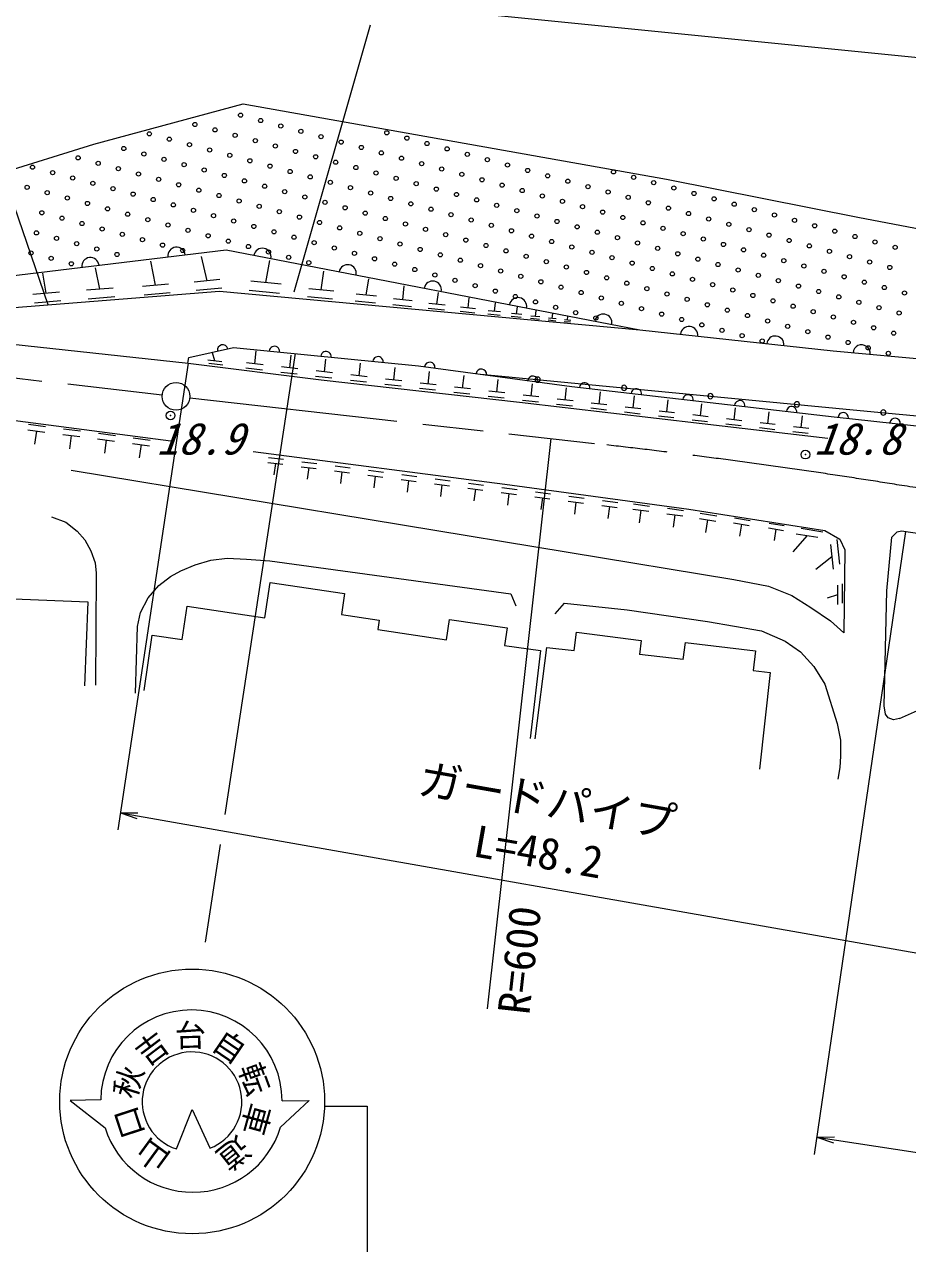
# Model space of a CAD drawing. Units: millimetres, scale not verified. Extents: x 40000 to 680000, y 20000 to 380000.
# Drawn here: x 451790 to 502670, y 244130 to 314413 of the extents above; entities that cross this region are included whole.
import ezdxf
from ezdxf.enums import TextEntityAlignment as Align

# ---------------------------------------------------------------- set-up
doc = ezdxf.new("R2010")
doc.units = ezdxf.units.MM
doc.header["$LTSCALE"] = 1000
doc.header["$PDMODE"] = 32
doc.header["$PDSIZE"] = 500
doc.linetypes.add('CHAIN', pattern=[18.5, 12, -1.5, 3.5, -1.5])
for name, color, linetype, lineweight in [('M-BGD', 7, 'Continuous', 13), ('M-BMK', 2, 'CHAIN', 13), ('M-BMK-SRVR', 3, 'Continuous', 13), ('M-STR-HTXT', 7, 'Continuous', 13), ('M-STR-STRC', 7, 'Continuous', 13)]:
    doc.layers.add(name, color=color, linetype=linetype, lineweight=lineweight)
doc.styles.add('ＭＳ ゴシック', font='')
doc.styles.get('ＭＳ ゴシック').set_extended_font_data('MS Gothic')

msp = doc.modelspace()

# ---------------------------------------------------------------- linework, layer by layer
at = {"layer": 'M-BGD'}
for p, q in [((455791, 307511), (464391, 309840)), ((464391, 309840), (488778, 305486)), ((447297, 304870), (455791, 307511)), ((488778, 305486), (499903, 303277)), ((499903, 303277), (509877, 301386)), ((445983, 299319), (463417, 301412)), ((462315, 299623), (461994, 301040)), ((463417, 301412), (487239, 296811)), ((456133, 299149), (455886, 300383)), ((459348, 299371), (459070, 300766)), ((465706, 299531), (465936, 300802)), ((468891, 299106), (469048, 300187)), ((453045, 298913), (452847, 300071)), ((460098, 299437), (458599, 299304)), ((463051, 299698), (461579, 299548)), ((466582, 299447), (464830, 299616)), ((471488, 298795), (471631, 299755)), ((449335, 297952), (463028, 299031)), ((453806, 298979), (452283, 298846)), ((456907, 299209), (455360, 299088)), ((460196, 298945), (458697, 298812)), ((463160, 299217), (461688, 299067)), ((463028, 299031), (487239, 296811)), ((466484, 298902), (464731, 299071)), ((469541, 298574), (468107, 298711)), ((469609, 299038), (468174, 299175)), ((472081, 298739), (470896, 298852)), ((473588, 298537), (473670, 299346)), ((475557, 298281), (475641, 298964)), ((453891, 298483), (452368, 298350)), ((457009, 298702), (455461, 298581)), ((472022, 298347), (470838, 298460)), ((474088, 298139), (473019, 298242)), ((474123, 298486), (473053, 298588)), ((475994, 297943), (475049, 298034)), ((476030, 298235), (475085, 298327)), ((477778, 298025), (476918, 298111)), ((477348, 298068), (477419, 298658)), ((478868, 297876), (478922, 298361)), ((480142, 297720), (480193, 298135)), ((477747, 297773), (476888, 297859)), ((479199, 297636), (478490, 297701)), ((479223, 297844), (478513, 297908)), ((480415, 297514), (479824, 297571)), ((480437, 297691), (479846, 297749)), ((481469, 297404), (480950, 297454)), ((481486, 297551), (480967, 297601)), ((481227, 297576), (481267, 297918)), ((482412, 297313), (481961, 297356)), ((482426, 297437), (481975, 297480)), ((482201, 297459), (482234, 297749)), ((483267, 297342), (482899, 297374)), ((483083, 297358), (483102, 297593)), ((483259, 297241), (482890, 297273)), ((487239, 296811), (498377, 295586)), ((448286, 296294), (461215, 294882)), ((461208, 294883), (461264, 295205)), ((461264, 295205), (463843, 295790)), ((462762, 295012), (462626, 295480)), ((463843, 295790), (474490, 294730)), ((465064, 294851), (465150, 295593)), ((467073, 294616), (467158, 295354)), ((498377, 295586), (509156, 294629)), ((461215, 294882), (468885, 293915)), ((463167, 294965), (462358, 295058)), ((463226, 294765), (462416, 294858)), ((465504, 294478), (464551, 294588)), ((465541, 294795), (464588, 294906)), ((467546, 294561), (466599, 294671)), ((469075, 294381), (469161, 295116)), ((471073, 294148), (471158, 294878)), ((473064, 293915), (473149, 294641)), ((474490, 294730), (483334, 293541)), ((467510, 294245), (466562, 294355)), ((469510, 294012), (468568, 294122)), ((469547, 294327), (468604, 294436)), ((468885, 293915), (480317, 292641)), ((471505, 293781), (470568, 293890)), ((471541, 294093), (470604, 294202)), ((473531, 293860), (472598, 293969)), ((475050, 293682), (475134, 294405)), ((477031, 293451), (477115, 294170)), ((478082, 294247), (500333, 292126)), ((479006, 293219), (479089, 293935)), ((473494, 293550), (472562, 293658)), ((475478, 293319), (474551, 293427)), ((475514, 293628), (474587, 293736)), ((477457, 293089), (476534, 293197)), ((477492, 293397), (476570, 293504)), ((479465, 293166), (478547, 293273)), ((480976, 292989), (481058, 293700)), ((482940, 292759), (483022, 293467)), ((483334, 293541), (498444, 291798)), ((484898, 292530), (484980, 293234)), ((443163, 292624), (460218, 290404)), ((479429, 292860), (478512, 292967)), ((480317, 292641), (490844, 291407)), ((481397, 292632), (480484, 292738)), ((481432, 292936), (480519, 293042)), ((483358, 292404), (482451, 292509)), ((483394, 292706), (482486, 292812)), ((485350, 292478), (484447, 292582)), ((486851, 292301), (486933, 293001)), ((488799, 292074), (488880, 292770)), ((490741, 291846), (490822, 292539)), ((485315, 292177), (484412, 292281)), ((487266, 291950), (486368, 292054)), ((487300, 292249), (486402, 292354)), ((489211, 291724), (488318, 291828)), ((489246, 292022), (488352, 292125)), ((491185, 291795), (490297, 291898)), ((492678, 291620), (492758, 292308)), ((494610, 291394), (494689, 292078)), ((496536, 291168), (496615, 291849)), ((498444, 291798), (518345, 289622)), ((500333, 292126), (517881, 290414)), ((451988, 291036), (452967, 290909)), ((452031, 291362), (453009, 291235)), ((454042, 291101), (455019, 290974)), ((491151, 291499), (490263, 291602)), ((490844, 291407), (498081, 290564)), ((493086, 291274), (492202, 291377)), ((493120, 291568), (492236, 291671)), ((495015, 291050), (494136, 291152)), ((495049, 291343), (494170, 291445)), ((496972, 291118), (496099, 291219)), ((452478, 290972), (452379, 290212)), ((453999, 290775), (454977, 290648)), ((454488, 290712), (454389, 289951)), ((456010, 290514), (456987, 290387)), ((456052, 290840), (457029, 290713)), ((456498, 290451), (456400, 289691)), ((458062, 290579), (459039, 290452)), ((496939, 290826), (496065, 290928)), ((458019, 290253), (458996, 290127)), ((458508, 290190), (458409, 289430)), ((464968, 289787), (479463, 287906)), ((465822, 289165), (466684, 289053)), ((465859, 289452), (466721, 289341)), ((466253, 289109), (466166, 288438)), ((467735, 288917), (468599, 288806)), ((467772, 289205), (468636, 289094)), ((469688, 288959), (470554, 288847)), ((454486, 288722), (492661, 282408)), ((468167, 288862), (468081, 288189)), ((469651, 288670), (470517, 288558)), ((470084, 288614), (469997, 287940)), ((471569, 288422), (472436, 288310)), ((471606, 288712), (472474, 288600)), ((472002, 288366), (471915, 287691)), ((473488, 288174), (474358, 288062)), ((473526, 288464), (474396, 288352)), ((475448, 288217), (476320, 288104)), ((473923, 288118), (473836, 287441)), ((475410, 287926), (476282, 287814)), ((475846, 287870), (475759, 287191)), ((477334, 287678), (478208, 287565)), ((477372, 287969), (478246, 287856)), ((477771, 287621), (477684, 286941)), ((479298, 287721), (480174, 287608)), ((479463, 287906), (490061, 286472)), ((481227, 287472), (482104, 287359)), ((479261, 287429), (480136, 287316)), ((479698, 287372), (479611, 286691)), ((481189, 287180), (482067, 287067)), ((481628, 287123), (481540, 286440)), ((483119, 286930), (483999, 286817)), ((483157, 287223), (484037, 287110)), ((483559, 286874), (483471, 286189)), ((485090, 286974), (485971, 286861)), ((486880, 286766), (487798, 286650)), ((485052, 286681), (485933, 286567)), ((485493, 286624), (485404, 285938)), ((486841, 286460), (487759, 286344)), ((487300, 286402), (487209, 285684)), ((488797, 286208), (489725, 286091)), ((488836, 286518), (489765, 286400)), ((489261, 286150), (489169, 285424)), ((490061, 286472), (497895, 285238)), ((490723, 286246), (491680, 286090)), ((453350, 286031), (454172, 285719)), ((454172, 285719), (454824, 285195)), ((490672, 285932), (491629, 285776)), ((491151, 285854), (491031, 285123)), ((492640, 285672), (493547, 285524)), ((492689, 285969), (493595, 285821)), ((493093, 285598), (492981, 284905)), ((494658, 285385), (495515, 285245)), ((494704, 285665), (495561, 285526)), ((496532, 285368), (497784, 285169)), ((454824, 285195), (455278, 284699)), ((455278, 284699), (455618, 284061)), ((495086, 285315), (494980, 284660)), ((496880, 284950), (496057, 284006)), ((496255, 285049), (497506, 284850)), ((497895, 285238), (498759, 284744)), ((498594, 284723), (498755, 283304)), ((498759, 284744), (499046, 284128)), ((501470, 281766), (501768, 284849)), ((501768, 284849), (502078, 285165)), ((502078, 285165), (502317, 285222)), ((502317, 285222), (503615, 285033)), ((455618, 284061), (455859, 283380)), ((498220, 284429), (498381, 283010)), ((499046, 284128), (498987, 279348)), ((455859, 283380), (455930, 282771)), ((460796, 282913), (461618, 283253)), ((461618, 283253), (462539, 283522)), ((462539, 283522), (463475, 283650)), ((463475, 283650), (464580, 283593)), ((464580, 283593), (465927, 283480)), ((465927, 283480), (479816, 281582)), ((498301, 283720), (497376, 282993)), ((455930, 282771), (455894, 276318)), ((459534, 282062), (460215, 282587)), ((460215, 282587), (460796, 282913)), ((458925, 281353), (459534, 282062)), ((465641, 280203), (465943, 282235)), ((465943, 282235), (470228, 281598)), ((492661, 282408), (494664, 282027)), ((494664, 282027), (495996, 281488)), ((498634, 282078), (498634, 280966)), ((498892, 282158), (498892, 281046)), ((448552, 281402), (455449, 281134)), ((455449, 281134), (455260, 276278)), ((458471, 280517), (458925, 281353)), ((470228, 281598), (470048, 280391)), ((479816, 281582), (480109, 280892)), ((495996, 281488), (497102, 280808)), ((498634, 281522), (498032, 281334)), ((501328, 275125), (501470, 281766)), ((458315, 279695), (458471, 280517)), ((460876, 278948), (461162, 280869)), ((461162, 280869), (465641, 280203)), ((482372, 280426), (482911, 281050)), ((482911, 281050), (486511, 280667)), ((486511, 280667), (491146, 279987)), ((497102, 280808), (498222, 280028)), ((470048, 280391), (472229, 280067)), ((472229, 280067), (472149, 279531)), ((476109, 278943), (476282, 280110)), ((476282, 280110), (479600, 279626)), ((491146, 279987), (494251, 279448)), ((498222, 280028), (498987, 279348)), ((458184, 275857), (458315, 279695)), ((458683, 276017), (459157, 279204)), ((459157, 279204), (460876, 278948)), ((472149, 279531), (476109, 278943)), ((479600, 279626), (479447, 278600)), ((483453, 278314), (483589, 279378)), ((483589, 279378), (487323, 278898)), ((494251, 279448), (495611, 278853)), ((479447, 278600), (481513, 278314)), ((481224, 273235), (481880, 278491)), ((481880, 278491), (483453, 278314)), ((487323, 278898), (487220, 278097)), ((489750, 277796), (489875, 278773)), ((489875, 278773), (493916, 278293)), ((495611, 278853), (496504, 278244)), ((481513, 278314), (480917, 273256)), ((489750, 277796), (487220, 278097)), ((493916, 278293), (493772, 277172)), ((496504, 278244), (497270, 277407)), ((493772, 277172), (494761, 277061)), ((494761, 277061), (494133, 271480)), ((497270, 277407), (497893, 276373)), ((497893, 276373), (498616, 274105)), ((501391, 274646), (501328, 275125)), ((502209, 274406), (503589, 275018)), ((498616, 274105), (498801, 273155)), ((501549, 274432), (501391, 274646)), ((501858, 274318), (501549, 274432)), ((502209, 274406), (501858, 274318)), ((498801, 273155), (498801, 272234)), ((498801, 272234), (498772, 271567)), ((498772, 271567), (498645, 270901))]:
    msp.add_line(p, q, dxfattribs=at)
for centre in [(464241, 309181), (461612, 308643), (465400, 308871), (466559, 308560), (458983, 308105), (460142, 307795), (462771, 308333), (463930, 308022), (467718, 308250), (468877, 307939), (472665, 308166), (473824, 307856), (457514, 307257), (461302, 307484), (462461, 307174), (465090, 307712), (466249, 307401), (467408, 307090), (470037, 307628), (471196, 307318), (474984, 307545), (476143, 307235), (454885, 306719), (456044, 306408), (458673, 306946), (459832, 306636), (460991, 306325), (463620, 306863), (464779, 306552), (468567, 306780), (469726, 306469), (472355, 307007), (473514, 306697), (474673, 306386), (477302, 306924), (478461, 306613), (452256, 306181), (453415, 305870), (457203, 306098), (458362, 305787), (462150, 306015), (463309, 305704), (465938, 306242), (467097, 305931), (468256, 305621), (470885, 306159), (472044, 305848), (475832, 306075), (476991, 305765), (479620, 306303), (480779, 305992), (481938, 305682), (485726, 305909), (451945, 305022), (454574, 305560), (455733, 305249), (456893, 304939), (459521, 305477), (460680, 305166), (464468, 305393), (465627, 305083), (469415, 305310), (470574, 305000), (473203, 305538), (474362, 305227), (475522, 304916), (478150, 305454), (479309, 305144), (483097, 305371), (484256, 305061), (486885, 305598), (488044, 305288), (489203, 304977), (453105, 304711), (454264, 304401), (458052, 304628), (459211, 304317), (461840, 304855), (462999, 304545), (464158, 304234), (466787, 304772), (467946, 304462), (471734, 304689), (472893, 304378), (476681, 304606), (477840, 304295), (480469, 304833), (481628, 304523), (482787, 304212), (485416, 304750), (486575, 304439), (490363, 304667), (491522, 304356), (452794, 303552), (455423, 304090), (456582, 303780), (460370, 304007), (461529, 303696), (465317, 303924), (466476, 303613), (469105, 304151), (470264, 303840), (471423, 303530), (474052, 304068), (475211, 303757), (478999, 303985), (480158, 303674), (483946, 303901), (485105, 303591), (487734, 304129), (488893, 303818), (490052, 303508), (492681, 304046), (493840, 303735), (453953, 303242), (455112, 302931), (457741, 303469), (458900, 303158), (460059, 302848), (462688, 303386), (463847, 303075), (467635, 303303), (468794, 302992), (472582, 303219), (473741, 302909), (476370, 303447), (477529, 303136), (478688, 302826), (481317, 303363), (482476, 303053), (486264, 303280), (487423, 302970), (491211, 303197), (492370, 302886), (494999, 303424), (496158, 303114), (497317, 302803), (452483, 302393), (456271, 302620), (457430, 302310), (461218, 302537), (462377, 302227), (465006, 302765), (466165, 302454), (467325, 302143), (469953, 302681), (471112, 302371), (474900, 302598), (476059, 302288), (479847, 302515), (481006, 302204), (483635, 302742), (484794, 302432), (485954, 302121), (488582, 302659), (489741, 302348), (493529, 302576), (494688, 302265), (498476, 302493), (499635, 302182), (453643, 302082), (454802, 301772), (455961, 301461), (458590, 301999), (459749, 301689), (463537, 301916), (464696, 301605), (468484, 301833), (469643, 301522), (472272, 302060), (473431, 301750), (474590, 301439), (477219, 301977), (478378, 301666), (482166, 301894), (483325, 301583), (487113, 301811), (488272, 301500), (490901, 302038), (492060, 301727), (493219, 301417), (495848, 301955), (497007, 301644), (500795, 301871), (501954, 301561), (452173, 301234), (453332, 300923), (457120, 301151), (460908, 301378), (465855, 301295), (467014, 300984), (470802, 301212), (471961, 300901), (475749, 301128), (476908, 300818), (479537, 301356), (480696, 301045), (481855, 300735), (484484, 301273), (485643, 300962), (489431, 301189), (490590, 300879), (494378, 301106), (495537, 300796), (498166, 301334), (499325, 301023), (500484, 300712), (454491, 300613), (468173, 300674), (473120, 300590), (474279, 300280), (478067, 300507), (479226, 300197), (483014, 300424), (484173, 300113), (486802, 300651), (487961, 300341), (489120, 300030), (491749, 300568), (492908, 300258), (496696, 300485), (497855, 300174), (501643, 300402), (475438, 299969), (476597, 299659), (477757, 299348), (480385, 299886), (481544, 299576), (485332, 299803), (486491, 299492), (490279, 299720), (491438, 299409), (494067, 299947), (495226, 299636), (496386, 299326), (499014, 299864), (500173, 299553), (478916, 299038), (480075, 298727), (482704, 299265), (483863, 298954), (485022, 298644), (487651, 299182), (488810, 298871), (492598, 299099), (493757, 298788), (497545, 299015), (498704, 298705), (501333, 299243), (502492, 298932), (481234, 298416), (482393, 298106), (486181, 298333), (487340, 298023), (489969, 298561), (491128, 298250), (492287, 297939), (494916, 298477), (496075, 298167), (499863, 298394), (501022, 298084), (483552, 297795), (484711, 297485), (488499, 297712), (489658, 297401), (493446, 297629), (494605, 297318), (497234, 297856), (498393, 297546), (499552, 297235), (502181, 297773), (490817, 297091), (491976, 296780), (495764, 297008), (496923, 296697), (500711, 296924), (501870, 296614), (493136, 296470), (494295, 296159), (498083, 296386), (499242, 296076), (500401, 295765), (501560, 295455)]:
    msp.add_circle(centre, 120, dxfattribs=at)
for centre, radius, start, end in [((460558, 301069), 500, 6.84661, 186.84661), ((455593, 300473), 500, 6.84661, 186.84661), ((465499, 301010), 500, 349.0668, 169.0668), ((470408, 300062), 500, 349.0668, 169.0668), ((475317, 299114), 500, 349.0668, 169.0668), ((480226, 298165), 500, 349.0668, 169.0668), ((485136, 297217), 500, 349.0668, 169.0668), ((490080, 296498), 500, 353.72394, 173.72394), ((463215, 295648), 300, 12.78133, 192.78133), ((495050, 295952), 500, 353.72394, 173.72394), ((500023, 295440), 500, 354.92787, 174.92787), ((466187, 295556), 300, 354.31182, 174.31182), ((469172, 295259), 300, 354.31182, 174.31182), ((472158, 294962), 300, 354.31182, 174.31182), ((475140, 294642), 300, 352.34552, 172.34552), ((478114, 294242), 300, 352.34552, 172.34552), ((481087, 293843), 300, 352.34552, 172.34552), ((481360, 293934), 150, 0, 180), ((481360, 293934), 150, 180, 0), ((484062, 293457), 300, 353.42096, 173.42096), ((486337, 293460), 150, 0, 180), ((486337, 293460), 150, 180, 0), ((487042, 293113), 300, 353.42096, 173.42096), ((491314, 292986), 150, 0, 180), ((490022, 292769), 300, 353.42096, 173.42096), ((491314, 292986), 150, 180, 0), ((493003, 292426), 300, 353.42096, 173.42096), ((495983, 292082), 300, 353.42096, 173.42096), ((496292, 292511), 150, 0, 180), ((496292, 292511), 150, 180, 0), ((498963, 291741), 300, 353.7601, 173.7601), ((501269, 292035), 150, 0, 180), ((501269, 292035), 150, 180, 0), ((501946, 291415), 300, 353.7601, 173.7601)]:
    msp.add_arc(centre, radius, start, end, dxfattribs=at)
for p in [(460213, 291865), (496779, 289610)]:
    msp.add_point(p, dxfattribs=at)
at = {"layer": 'M-BMK'}
for p, q in [((362388, 304211), (459731, 293061)), ((461321, 292880), (484640, 290250))]:
    msp.add_line(p, q, dxfattribs=at)
for centre, radius, start, end in [((443621, -76069), 368608, 80.85883, 83.61083), ((427886, -211544), 504898, 79.24033, 81.53831)]:
    msp.add_arc(centre, radius, start, end, dxfattribs=at)
at = {"layer": 'M-BMK-SRVR'}
msp.add_line((482119, 290535), (478450, 257671), dxfattribs=at)
msp.add_circle((460526, 292970), 800, dxfattribs=at)
at = {"layer": 'M-STR-HTXT'}
for p, q in [((399763, 322913), (510954, 311722)), ((461215, 294882), (457170, 267978)), ((502549, 285188), (497293, 249271)), ((457319, 268967), (504817, 260599)), ((457319, 268967), (458333, 268958)), ((457319, 268967), (458275, 268630)), ((497438, 250260), (498452, 250276)), ((497438, 250260), (528348, 245595)), ((497438, 250260), (498402, 249946))]:
    msp.add_line(p, q, dxfattribs=at)
at = {"layer": 'M-STR-STRC'}
for p, q in [((453165, 298254), (446744, 316924)), ((467331, 299000), (471734, 314380)), ((467395, 295436), (463329, 268876)), ((463062, 267136), (462201, 261511)), ((456190, 252418), (454422, 252378)), ((454422, 252378), (456436, 250813)), ((468201, 252388), (466547, 250842)), ((466632, 252370), (468201, 252388)), ((460544, 249596), (461464, 251854)), ((461464, 251854), (462475, 249642)), ((469122, 252053), (471539, 252053)), ((471539, 252053), (471539, 242200))]:
    msp.add_line(p, q, dxfattribs=at)
msp.add_circle((461454, 252324), 7630, dxfattribs=at)
for centre, radius, start, end in [((461410, 252376), 5222, 359.93402, 179.54548), ((461446, 252309), 2869, 291.1103, 251.6855), ((461487, 252378), 5288, 197.21134, 343.11438)]:
    msp.add_arc(centre, radius, start, end, dxfattribs=at)

# ---------------------------------------------------------------- texts
at = {"layer": 'M-BGD', "style": 'ＭＳ ゴシック', "oblique": 20}
for s, p in [('18.9', (459388, 289063)), ('18.8', (497260, 289059))]:
    msp.add_text(s, height=1833, dxfattribs=at).set_placement(p, align=Align.BOTTOM_LEFT)
at = {"layer": 'M-BMK-SRVR', "style": 'ＭＳ ゴシック'}
msp.add_text('R=600', height=1833, rotation=83.63, dxfattribs=at).set_placement((481418, 257214), align=Align.BOTTOM_LEFT)
at = {"layer": 'M-STR-HTXT', "style": 'ＭＳ ゴシック'}
for s, p in [('ガードパイプ', (481675, 268230)), ('L=48.2', (481155, 265276))]:
    msp.add_text(s, height=1833, rotation=350.008, dxfattribs=at).set_placement(p, align=Align.BOTTOM_CENTER)
at = {"layer": 'M-STR-STRC', "style": 'ＭＳ ゴシック'}
for s, rotation, p in [('台', 1.398, (461352, 256140)), ('吉', 37.017, (459139, 255369)), ('自', 325.778, (463600, 255477)), ('転', 290.159, (465042, 253630)), ('秋', 72.637, (457788, 253453)), ('口', 108.256, (457807, 251109)), ('車', 254.539, (465139, 251288)), ('山', 143.876, (459187, 249214)), ('道', 218.595, (463846, 249329))]:
    msp.add_text(s, height=1320, rotation=rotation, dxfattribs=at).set_placement(p, align=Align.MIDDLE_CENTER)

doc.saveas('drawing.dxf')
